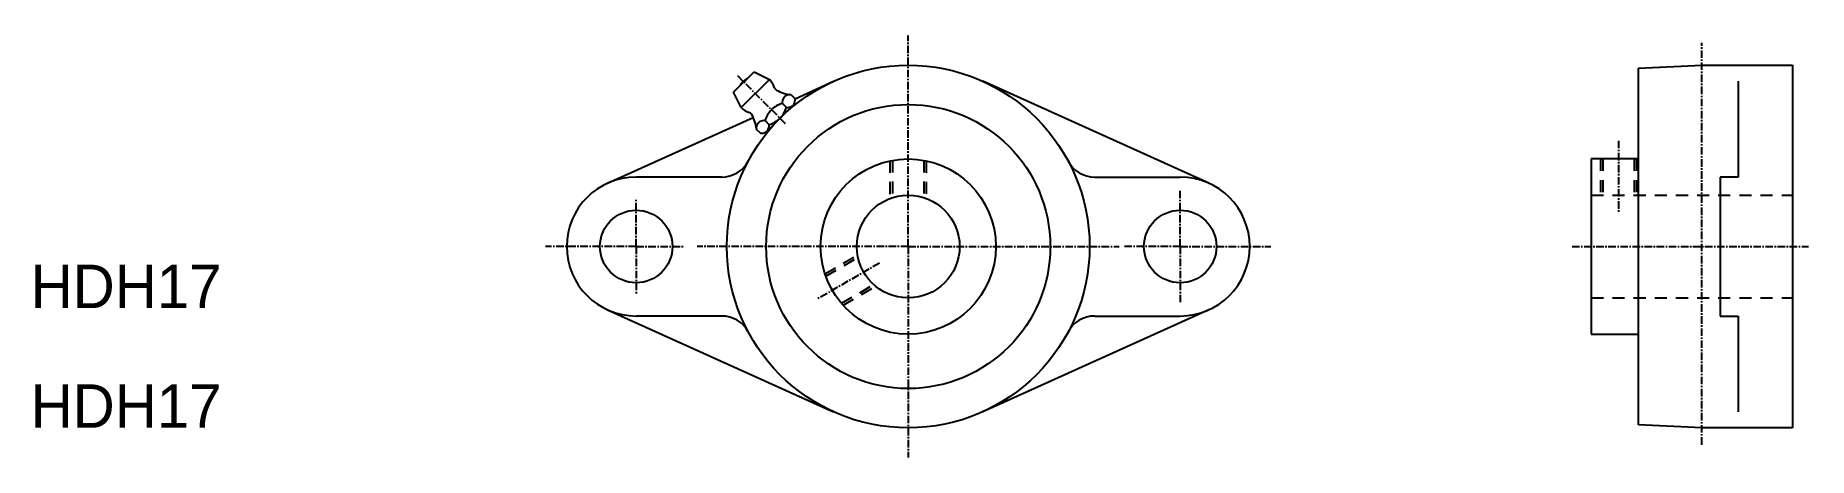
# Model space of a CAD drawing. Extents: x 119 to 412, y 87 to 157.
import ezdxf
from ezdxf.enums import TextEntityAlignment as Align

# ---------------------------------------------------------------- set-up
doc = ezdxf.new("R2010")
doc.units = 0
doc.linetypes.add('CENTER', pattern=[2, 1.25, -0.25, 0.25, -0.25])
doc.linetypes.add('DASHED', pattern=[3.5, 2, -1.5])
doc.layers.get('0').update_dxf_attribs({"linetype": 'CONTINUOUS'})
doc.layers.add('CENTER', color=1, linetype='CENTER')

msp = doc.modelspace()

# ---------------------------------------------------------------- linework, layer by layer
at = {"linetype": 'CONTINUOUS'}
for p, q in [((234.28, 147.91), (237.68, 151.29)), ((235.54, 145.36), (240.22, 150.02)), ((237.68, 151.29), (240.22, 150.02)), ((235.54, 145.36), (234.28, 147.91)), ((243.81, 147.48), (244.47, 146.81)), ((239.63, 141.25), (244.31, 145.9)), ((242.37, 146.05), (243.04, 145.38)), ((238.06, 141.76), (238.73, 141.09)), ((239.5, 143.19), (240.17, 142.52)), ((241.97, 143.58), (241.97, 143.58))]:
    msp.add_line(p, q, dxfattribs=at)
for p, q in [((244.46, 146.82), (250.85, 149.71)), ((312.92, 132.85), (275.52, 149.71)), ((383.99, 151.86), (394.49, 152.36)), ((383.99, 92.86), (383.99, 151.86)), ((394.49, 152.36), (409.49, 152.36)), ((400.49, 149.71), (400.49, 133.86)), ((409.49, 152.36), (409.49, 92.36)), ((213.46, 132.85), (237.55, 143.71)), ((383.99, 136.86), (376.19, 136.86)), ((376.19, 136.86), (376.19, 107.86)), ((232.33, 133.86), (218.19, 133.86)), ((294.04, 133.86), (308.19, 133.86)), ((397.49, 133.86), (397.49, 110.86)), ((400.49, 133.86), (397.49, 133.86)), ((213.46, 111.88), (250.85, 95.02)), ((312.92, 111.88), (275.52, 95.02)), ((232.33, 110.86), (218.19, 110.86)), ((294.04, 110.86), (308.19, 110.86)), ((397.49, 110.86), (400.49, 110.86)), ((400.49, 110.86), (400.49, 95.02)), ((376.19, 107.86), (383.99, 107.86)), ((394.49, 92.36), (383.99, 92.86)), ((409.49, 92.36), (394.49, 92.36))]:
    msp.add_line(p, q)
at = {"color": 3, "linetype": 'DASHED'}
for p, q in [((260.17, 136.54), (260.17, 130.31)), ((260.57, 136.63), (260.57, 130.45)), ((265.76, 136.63), (265.76, 130.46)), ((266.17, 136.55), (266.17, 130.32)), ((377.69, 136.86), (377.69, 130.86)), ((378.09, 136.86), (378.09, 130.86)), ((383.28, 136.86), (383.28, 130.86)), ((383.69, 136.86), (383.69, 130.86)), ((376.19, 130.86), (409.49, 130.86)), ((249.41, 117.85), (254.8, 120.96)), ((249.54, 117.46), (254.88, 120.54)), ((252.14, 112.97), (257.49, 116.06)), ((252.42, 112.66), (257.82, 115.78)), ((376.19, 113.86), (409.49, 113.86))]:
    msp.add_line(p, q, dxfattribs=at)
for centre, radius in [((263.19, 122.36), 30), ((263.19, 122.36), 23.5), ((263.19, 122.36), 14.5), ((263.19, 122.36), 8.5), ((218.19, 122.36), 6), ((308.19, 122.36), 6)]:
    msp.add_circle(centre, radius)
at = {"linetype": 'CONTINUOUS'}
for centre, radius, start, end in [((238.16, 147.41), 3.2, 119.4729, 150.2305), ((237.88, 147.69), 3.3, 17.801, 44.8517), ((241.79, 148.94), 0.8, 197.7821, 240.0843), ((244.38, 153.45), 6, 240.0834, 264.5142), ((243.84, 146.2), 1.48, 151.4426, 185.9798), ((243.49, 146.36), 1.1, 119.8931, 149.8103), ((243.65, 146.01), 1.48, 83.7236, 118.2608), ((243, 146.65), 1.48, 331.4426, 5.98), ((237.88, 147.69), 3.3, 224.8517, 251.9024), ((236.61, 143.79), 0.8, 29.6191, 71.9213), ((232.09, 141.22), 6, 5.1892, 29.62), ((244.7, 141.56), 5.45, 151.4326, 162.5774), ((243.41, 142.13), 4.04, 119.9018, 149.8016), ((239.13, 146.44), 4.04, 299.9018, 329.8016), ((243.98, 140.84), 5.44, 107.1218, 118.2708), ((237.83, 147.01), 5.45, 331.4326, 342.5816), ((243.2, 146.85), 1.48, 263.7343, 298.2608), ((243.35, 146.5), 1.1, 299.8931, 329.8103), ((239.54, 141.92), 1.48, 151.4426, 185.9798), ((239.18, 142.07), 1.1, 119.8931, 149.8103), ((239.34, 141.72), 1.48, 83.7236, 118.2608), ((238.89, 142.57), 1.48, 263.7343, 298.2608), ((239.05, 142.21), 1.1, 299.8931, 329.8103), ((238.69, 142.37), 1.48, 331.4426, 5.98), ((238.56, 147.73), 5.44, 287.1261, 298.2708)]:
    msp.add_arc(centre, radius, start, end, dxfattribs=at)
for centre, radius, start, end in [((232.33, 138.84), 4.98, 270, 331.8926), ((294.04, 138.84), 4.98, 208.1074, 270), ((218.19, 122.36), 11.5, 90, 270), ((308.19, 122.36), 11.5, 270, 90), ((232.33, 105.88), 4.98, 28.1074, 90), ((294.04, 105.88), 4.98, 90, 151.8926)]:
    msp.add_arc(centre, radius, start, end)
at = {"layer": 'CENTER', "color": 1, "linetype": 'CENTER'}
for p, q in [((263.19, 122.36), (263.19, 157.28)), ((394.49, 89.57), (394.49, 156.04)), ((242.9, 142.65), (235.01, 150.58)), ((380.69, 139.86), (380.69, 127.86)), ((218.19, 122.36), (218.19, 130.35)), ((308.19, 122.36), (308.19, 131.59)), ((218.19, 122.36), (203.19, 122.36)), ((218.19, 122.36), (226.17, 122.36)), ((218.19, 122.36), (218.19, 114.38)), ((263.19, 122.36), (228.27, 122.36)), ((263.19, 122.36), (298.11, 122.36)), ((263.19, 122.36), (263.19, 87.44)), ((308.19, 122.36), (298.96, 122.36)), ((308.19, 122.36), (323.18, 122.36)), ((308.19, 122.36), (308.19, 113.14)), ((373, 122.36), (412.13, 122.36)), ((258.42, 119.61), (248.03, 113.61))]:
    msp.add_line(p, q, dxfattribs=at)

# ---------------------------------------------------------------- texts
for p in [(133.8, 112.16), (133.8, 92.36)]:
    msp.add_text('HDH17', height=7.2).set_placement(p, align=Align.CENTER)

doc.saveas('drawing.dxf')
